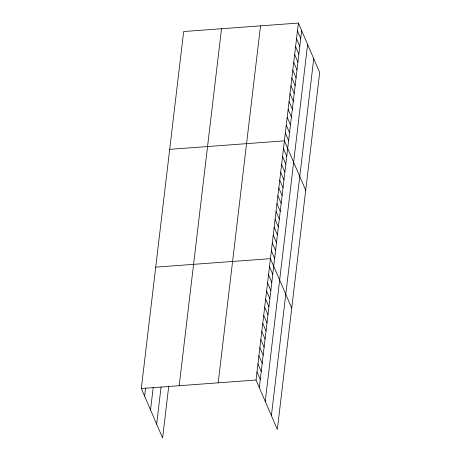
<?xml version="1.0" encoding="UTF-8"?>
<svg xmlns="http://www.w3.org/2000/svg" width="461" height="461" viewBox="0 0 461 461"><rect width="100%" height="100%" fill="white"/><g stroke="black" fill="none" stroke-linecap="round" stroke-linejoin="round"><path stroke-width="0.69" d="M168.766 386.03L162.606 437.95L141.32 388.519L183.668 31.538L298.394 23.05L319.68 72.481L277.332 429.462L256.039 380.031L298.394 23.05M144.593 396.114L145.549 388.024M150.534 409.921L153.179 387.666M156.665 424.143L161.062 387.056M179.179 385.719L221.528 28.738M218.186 382.832L260.534 25.851M259.312 387.626L301.661 30.645M265.259 401.433L307.608 44.452M271.385 415.655L313.734 58.674M169.694 149.341L284.414 140.853L305.706 190.284M155.72 267.144L270.44 258.656L291.727 308.086M141.32 388.519L256.039 380.031M297.46 30.904L300.733 38.499M296.527 38.759L299.8 46.354M295.599 46.613L298.866 54.208M294.665 54.467L297.939 62.062M293.732 62.316L297.005 69.911M292.804 70.17L296.071 77.765M291.871 78.024L295.138 85.619M290.937 85.879L294.21 93.474M290.004 93.733L293.277 101.328M289.076 101.587L292.343 109.182M288.142 109.441L291.415 117.036M287.209 117.296L290.482 124.891M286.281 125.144L289.548 132.739M285.347 132.999L288.621 140.593M283.486 148.707L286.754 156.302M282.553 156.561L285.826 164.156M281.619 164.416L284.892 172.011M280.691 172.27L283.959 179.865M279.758 180.124L283.031 187.719M278.824 187.973L282.097 195.568M277.897 195.827L281.164 203.422M276.963 203.681L280.23 211.276M276.03 211.536L279.303 219.131M275.096 219.39L278.369 226.985M274.168 227.244L277.436 234.839M273.235 235.098L276.508 242.693M272.301 242.953L275.574 250.548M271.373 250.801L274.641 258.396M269.478 266.746L272.751 274.341M268.521 274.842L271.788 282.437M267.559 282.933L270.832 290.528M266.602 291.024L269.869 298.619M265.64 299.114L268.913 306.709M264.683 307.205L267.95 314.8M263.721 315.301L266.994 322.896M262.758 323.392L266.032 330.986M261.802 331.482L265.069 339.077M260.84 339.573L264.113 347.168M259.883 347.663L263.15 355.258M258.921 355.754L262.194 363.349M257.958 363.85L261.231 371.445M257.002 371.941L260.269 379.536"/></g></svg>
